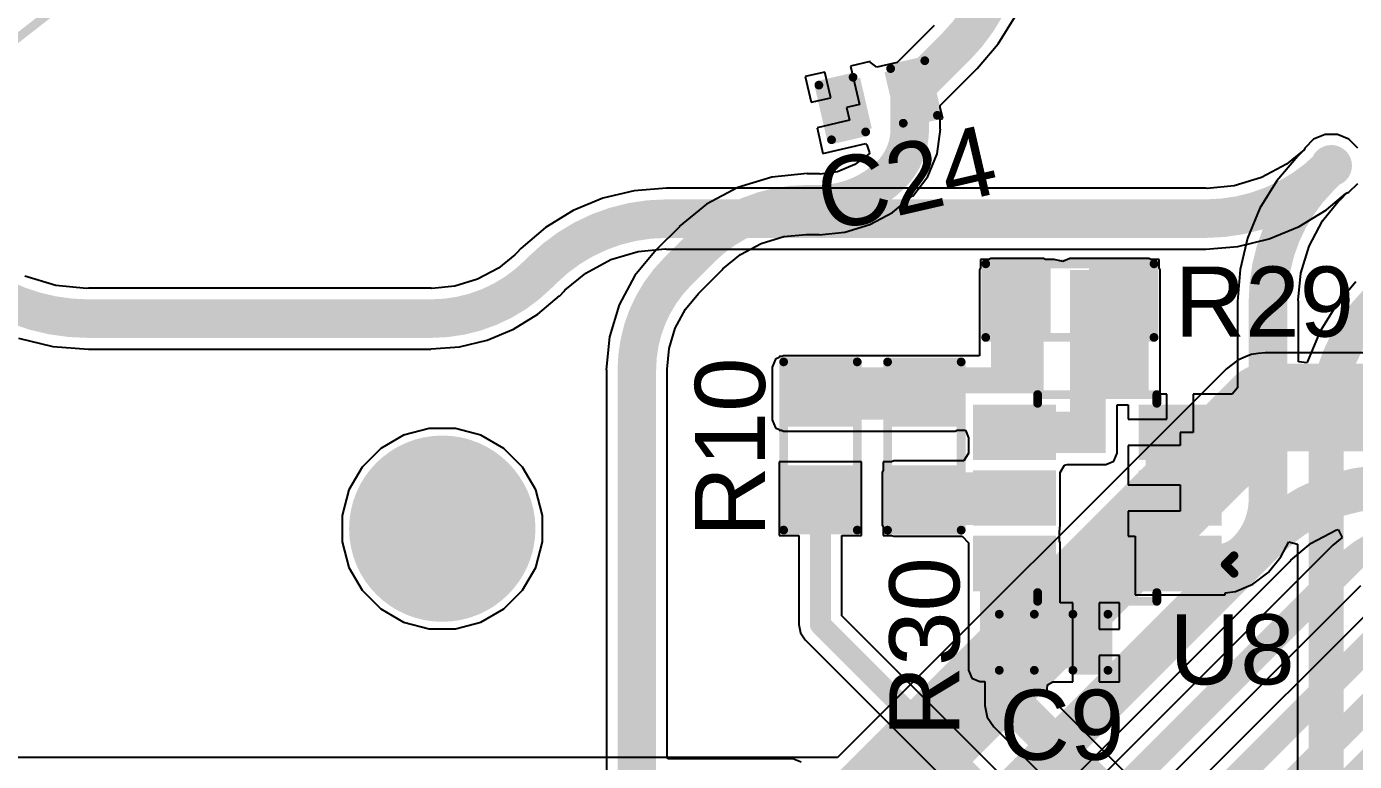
# Model space of a CAD drawing. Header units: millimetres. Extents: x -0.21 to 2.41, y -2.08 to 4.57.
# Drawn here: x 0.393 to 1.151, y -0.267 to 0.152 of the extents above; entities that cross this region are included whole.
import ezdxf

# ---------------------------------------------------------------- set-up
doc = ezdxf.new("R2010")
doc.units = ezdxf.units.MM
doc.header["$MEASUREMENT"] = 0
for name, color, linetype in [('BottomLayer', 5, 'Continuous'), ('BottomSolder', 6, 'Continuous'), ('MultiLayer', 9, 'Continuous'), ('PadHoleLayer', 156, 'Continuous'), ('TopLayer', 1, 'Continuous'), ('TopOverlay', 2, 'Continuous'), ('TopPaste', 8, 'Continuous'), ('TopSolder', 216, 'Continuous'), ('ViaHoleLayer', 16, 'Continuous')]:
    doc.layers.add(name, color=color, linetype=linetype)
doc.styles.add('Arial', font='', dxfattribs={"height": 0.2})
doc.styles.get('Arial').set_extended_font_data('Arial')

# ---------------------------------------------------------------- blocks, each defined once
blk = doc.blocks.new('R___0603_13')
at = {"layer": 'TopLayer'}
for points in [[(-0.015, 0.0175), (-0.015, -0.0175), (-0.045, -0.0175), (-0.045, 0.0175)], [(0.045, 0.0175), (0.045, -0.0175), (0.015, -0.0175), (0.015, 0.0175)]]:
    blk.add_hatch(color=1, dxfattribs=at).paths.add_polyline_path(points)
at = {"layer": 'TopPaste'}
for points in [[(-0.015, 0.0175), (-0.015, -0.0175), (-0.045, -0.0175), (-0.045, 0.0175)], [(0.045, 0.0175), (0.045, -0.0175), (0.015, -0.0175), (0.015, 0.0175)]]:
    blk.add_hatch(color=8, dxfattribs=at).paths.add_polyline_path(points)
at = {"layer": 'TopSolder'}
for points in [[(-0.011, 0.0215), (-0.011, -0.0215), (-0.049, -0.0215), (-0.049, 0.0215)], [(0.049, 0.0215), (0.049, -0.0215), (0.011, -0.0215), (0.011, 0.0215)]]:
    blk.add_hatch(color=216, dxfattribs=at).paths.add_polyline_path(points)
at = {"layer": 'TopOverlay', "const_width": 0.005}
for points in [[(-0.048, 0.021), (-0.048, -0.021)], [(-0.048, 0.021), (0.048, 0.021)], [(0.048, 0.021), (0.048, -0.021)], [(-0.048, -0.021), (0.048, -0.021)]]:
    blk.add_lwpolyline(points, dxfattribs=at)
at = {"layer": 'TopOverlay', "const_width": 0.0025}
for points in [[(-0.04925, 0.021, 1), (-0.04675, 0.021, 1)], [(-0.04925, 0.021, 1), (-0.04675, 0.021, 1)], [(0.04675, 0.021, 1), (0.04925, 0.021, 1)], [(0.04675, 0.021, 1), (0.04925, 0.021, 1)], [(-0.04925, -0.021, 1), (-0.04675, -0.021, 1)], [(-0.04925, -0.021, 1), (-0.04675, -0.021, 1)], [(0.04675, -0.021, 1), (0.04925, -0.021, 1)], [(0.04675, -0.021, 1), (0.04925, -0.021, 1)]]:
    blk.add_lwpolyline(points, format="xyb", close=True, dxfattribs=at)
blk = doc.blocks.new('R___0603_14')
at = {"layer": 'TopLayer'}
for points in [[(-0.015, 0.0175), (-0.015, -0.0175), (-0.045, -0.0175), (-0.045, 0.0175)], [(0.045, 0.0175), (0.045, -0.0175), (0.015, -0.0175), (0.015, 0.0175)]]:
    blk.add_hatch(color=1, dxfattribs=at).paths.add_polyline_path(points)
at = {"layer": 'TopPaste'}
for points in [[(-0.015, 0.0175), (-0.015, -0.0175), (-0.045, -0.0175), (-0.045, 0.0175)], [(0.045, 0.0175), (0.045, -0.0175), (0.015, -0.0175), (0.015, 0.0175)]]:
    blk.add_hatch(color=8, dxfattribs=at).paths.add_polyline_path(points)
at = {"layer": 'TopSolder'}
for points in [[(-0.011, 0.0215), (-0.011, -0.0215), (-0.049, -0.0215), (-0.049, 0.0215)], [(0.049, 0.0215), (0.049, -0.0215), (0.011, -0.0215), (0.011, 0.0215)]]:
    blk.add_hatch(color=216, dxfattribs=at).paths.add_polyline_path(points)
at = {"layer": 'TopOverlay', "const_width": 0.005}
for points in [[(0.048, 0.021), (-0.048, 0.021)], [(-0.048, 0.021), (-0.048, -0.021)], [(0.048, 0.021), (0.048, -0.021)], [(0.048, -0.021), (-0.048, -0.021)]]:
    blk.add_lwpolyline(points, dxfattribs=at)
at = {"layer": 'TopOverlay', "const_width": 0.0025}
for points in [[(-0.04925, 0.021, 1), (-0.04675, 0.021, 1)], [(-0.04925, 0.021, 1), (-0.04675, 0.021, 1)], [(0.04675, 0.021, 1), (0.04925, 0.021, 1)], [(0.04675, 0.021, 1), (0.04925, 0.021, 1)], [(-0.04925, -0.021, 1), (-0.04675, -0.021, 1)], [(-0.04925, -0.021, 1), (-0.04675, -0.021, 1)], [(0.04675, -0.021, 1), (0.04925, -0.021, 1)], [(0.04675, -0.021, 1), (0.04925, -0.021, 1)]]:
    blk.add_lwpolyline(points, format="xyb", close=True, dxfattribs=at)
blk = doc.blocks.new('TS_1087E_B3D2_20')
at = {"layer": 'BottomLayer'}
h = blk.add_hatch(color=5, dxfattribs=at)
edge = h.paths.add_edge_path()
edge.add_arc((-0.04134, 0.12598), 0.03543, 0, 360)
h = blk.add_hatch(color=5, dxfattribs=at)
edge = h.paths.add_edge_path()
edge.add_arc((0.04134, 0.08465), 0.0315, 0, 360)
h = blk.add_hatch(color=5, dxfattribs=at)
edge = h.paths.add_edge_path()
edge.add_arc((0.04134, -0.08465), 0.0315, 0, 360)
h = blk.add_hatch(color=5, dxfattribs=at)
edge = h.paths.add_edge_path()
edge.add_arc((-0.04134, -0.12598), 0.03543, 0, 360)
at = {"layer": 'BottomSolder'}
h = blk.add_hatch(color=6, dxfattribs=at)
edge = h.paths.add_edge_path()
edge.add_arc((-0.04134, 0.12598), 0.03943, 0, 360)
h = blk.add_hatch(color=6, dxfattribs=at)
edge = h.paths.add_edge_path()
edge.add_arc((0.04134, 0.08465), 0.0355, 0, 360)
h = blk.add_hatch(color=6, dxfattribs=at)
edge = h.paths.add_edge_path()
edge.add_arc((0.04134, -0.08465), 0.0355, 0, 360)
h = blk.add_hatch(color=6, dxfattribs=at)
edge = h.paths.add_edge_path()
edge.add_arc((-0.04134, -0.12598), 0.03943, 0, 360)
at = {"layer": 'MultiLayer'}
h = blk.add_hatch(color=9, dxfattribs=at)
edge = h.paths.add_edge_path()
edge.add_arc((-0.04134, 0.12598), 0.03543, 0, 360)
h = blk.add_hatch(color=9, dxfattribs=at)
edge = h.paths.add_edge_path()
edge.add_arc((0.04134, 0.08465), 0.0315, 0, 360)
h = blk.add_hatch(color=9, dxfattribs=at)
edge = h.paths.add_edge_path()
edge.add_arc((0.04134, -0.08465), 0.0315, 0, 360)
h = blk.add_hatch(color=9, dxfattribs=at)
edge = h.paths.add_edge_path()
edge.add_arc((-0.04134, -0.12598), 0.03543, 0, 360)
at = {"layer": 'PadHoleLayer'}
h = blk.add_hatch(color=156, dxfattribs=at)
edge = h.paths.add_edge_path()
edge.add_arc((-0.04134, 0.12598), 0.01969, 0, 360)
h = blk.add_hatch(color=156, dxfattribs=at)
edge = h.paths.add_edge_path()
edge.add_arc((0.04134, 0.08465), 0.01772, 0, 360)
h = blk.add_hatch(color=156, dxfattribs=at)
edge = h.paths.add_edge_path()
edge.add_arc((0.04134, -0.08465), 0.01772, 0, 360)
h = blk.add_hatch(color=156, dxfattribs=at)
edge = h.paths.add_edge_path()
edge.add_arc((-0.04134, -0.12598), 0.01969, 0, 360)
at = {"layer": 'TopLayer'}
h = blk.add_hatch(color=1, dxfattribs=at)
edge = h.paths.add_edge_path()
edge.add_arc((-0.04134, 0.12598), 0.03543, 0, 360)
h = blk.add_hatch(color=1, dxfattribs=at)
edge = h.paths.add_edge_path()
edge.add_arc((0.04134, 0.08465), 0.0315, 0, 360)
h = blk.add_hatch(color=1, dxfattribs=at)
edge = h.paths.add_edge_path()
edge.add_arc((0.04134, -0.08465), 0.0315, 0, 360)
h = blk.add_hatch(color=1, dxfattribs=at)
edge = h.paths.add_edge_path()
edge.add_arc((-0.04134, -0.12598), 0.03543, 0, 360)
at = {"layer": 'TopSolder'}
h = blk.add_hatch(color=216, dxfattribs=at)
edge = h.paths.add_edge_path()
edge.add_arc((-0.04134, 0.12598), 0.03943, 0, 360)
h = blk.add_hatch(color=216, dxfattribs=at)
edge = h.paths.add_edge_path()
edge.add_arc((0.04134, 0.08465), 0.0355, 0, 360)
h = blk.add_hatch(color=216, dxfattribs=at)
edge = h.paths.add_edge_path()
edge.add_arc((0.04134, -0.08465), 0.0355, 0, 360)
h = blk.add_hatch(color=216, dxfattribs=at)
edge = h.paths.add_edge_path()
edge.add_arc((-0.04134, -0.12598), 0.03943, 0, 360)
at = {"layer": 'TopOverlay', "const_width": 0.005}
for points in [[(0.008, 0.155), (0.047, 0.155)], [(0.047, 0.125), (0.047, 0.155)], [(-0.062, -0.073), (-0.062, 0.076)], [(-0.079, 0.046), (-0.06218, 0.046)], [(-0.079, -0.043), (-0.079, 0.046)], [(-0.062, 0.04582), (-0.06218, 0.046)], [(0.047, -0.039), (0.047, 0.043)], [(-0.079, -0.043), (-0.06218, -0.043)], [(0.047, -0.155), (0.047, -0.125)], [(0.008, -0.155), (0.047, -0.155)]]:
    blk.add_lwpolyline(points, dxfattribs=at)
at = {"layer": 'TopOverlay', "const_width": 0.0025}
for points in [[(0.00675, 0.155, 1), (0.00925, 0.155, 1)], [(0.04575, 0.155, 1), (0.04825, 0.155, 1)], [(0.04575, 0.155, 1), (0.04825, 0.155, 1)], [(0.04575, 0.125, 1), (0.04825, 0.125, 1)], [(-0.06325, 0.076, 1), (-0.06075, 0.076, 1)], [(-0.08025, 0.046, 1), (-0.07775, 0.046, 1)], [(-0.08025, 0.046, 1), (-0.07775, 0.046, 1)], [(-0.06343, 0.046, 1), (-0.06093, 0.046, 1)], [(-0.06343, 0.046, 1), (-0.06093, 0.046, 1)], [(-0.06325, 0.04582, 1), (-0.06075, 0.04582, 1)], [(0.04575, 0.043, 1), (0.04825, 0.043, 1)], [(0.04575, -0.039, 1), (0.04825, -0.039, 1)], [(-0.08025, -0.043, 1), (-0.07775, -0.043, 1)], [(-0.08025, -0.043, 1), (-0.07775, -0.043, 1)], [(-0.06343, -0.043, 1), (-0.06093, -0.043, 1)], [(-0.06325, -0.073, 1), (-0.06075, -0.073, 1)], [(0.04575, -0.125, 1), (0.04825, -0.125, 1)], [(0.00675, -0.155, 1), (0.00925, -0.155, 1)], [(0.04575, -0.155, 1), (0.04825, -0.155, 1)], [(0.04575, -0.155, 1), (0.04825, -0.155, 1)]]:
    blk.add_lwpolyline(points, format="xyb", close=True, dxfattribs=at)
blk = doc.blocks.new('C___0402_36')
at = {"layer": 'TopLayer'}
for points in [[(-0.0275, -0.0125), (-0.0275, 0.0125), (-0.0095, 0.0125), (-0.0095, -0.0125)], [(0.0095, -0.0125), (0.0095, 0.0125), (0.0275, 0.0125), (0.0275, -0.0125)]]:
    blk.add_hatch(color=1, dxfattribs=at).paths.add_polyline_path(points)
at = {"layer": 'TopPaste'}
for points in [[(-0.0275, -0.0125), (-0.0275, 0.0125), (-0.0095, 0.0125), (-0.0095, -0.0125)], [(0.0095, -0.0125), (0.0095, 0.0125), (0.0275, 0.0125), (0.0275, -0.0125)]]:
    blk.add_hatch(color=8, dxfattribs=at).paths.add_polyline_path(points)
at = {"layer": 'TopSolder'}
for points in [[(-0.02986, -0.01486), (-0.02986, 0.01486), (-0.00714, 0.01486), (-0.00714, -0.01486)], [(0.00714, -0.01486), (0.00714, 0.01486), (0.02986, 0.01486), (0.02986, -0.01486)]]:
    blk.add_hatch(color=216, dxfattribs=at).paths.add_polyline_path(points)
at = {"layer": 'TopOverlay', "const_width": 0.005}
for points in [[(-0.011, 0.016), (-0.031, 0.016)], [(-0.031, -0.016), (-0.031, 0.016)], [(0.031, 0.016), (0.011, 0.016)], [(0.031, -0.016), (0.031, 0.016)], [(-0.011, -0.016), (-0.031, -0.016)], [(0.031, -0.016), (0.011, -0.016)]]:
    blk.add_lwpolyline(points, dxfattribs=at)
at = {"layer": 'TopOverlay', "const_width": 0.0025}
for points in [[(-0.03225, 0.016, 1), (-0.02975, 0.016, 1)], [(-0.03225, 0.016, 1), (-0.02975, 0.016, 1)], [(-0.01225, 0.016, 1), (-0.00975, 0.016, 1)], [(0.00975, 0.016, 1), (0.01225, 0.016, 1)], [(0.02975, 0.016, 1), (0.03225, 0.016, 1)], [(0.02975, 0.016, 1), (0.03225, 0.016, 1)], [(-0.03225, -0.016, 1), (-0.02975, -0.016, 1)], [(-0.03225, -0.016, 1), (-0.02975, -0.016, 1)], [(-0.01225, -0.016, 1), (-0.00975, -0.016, 1)], [(0.00975, -0.016, 1), (0.01225, -0.016, 1)], [(0.02975, -0.016, 1), (0.03225, -0.016, 1)], [(0.02975, -0.016, 1), (0.03225, -0.016, 1)]]:
    blk.add_lwpolyline(points, format="xyb", close=True, dxfattribs=at)
blk = doc.blocks.new('R___0603_42')
at = {"layer": 'TopLayer'}
for points in [[(-0.015, 0.0175), (-0.015, -0.0175), (-0.045, -0.0175), (-0.045, 0.0175)], [(0.045, 0.0175), (0.045, -0.0175), (0.015, -0.0175), (0.015, 0.0175)]]:
    blk.add_hatch(color=1, dxfattribs=at).paths.add_polyline_path(points)
at = {"layer": 'TopPaste'}
for points in [[(-0.015, 0.0175), (-0.015, -0.0175), (-0.045, -0.0175), (-0.045, 0.0175)], [(0.045, 0.0175), (0.045, -0.0175), (0.015, -0.0175), (0.015, 0.0175)]]:
    blk.add_hatch(color=8, dxfattribs=at).paths.add_polyline_path(points)
at = {"layer": 'TopSolder'}
for points in [[(-0.011, 0.0215), (-0.011, -0.0215), (-0.049, -0.0215), (-0.049, 0.0215)], [(0.049, 0.0215), (0.049, -0.0215), (0.011, -0.0215), (0.011, 0.0215)]]:
    blk.add_hatch(color=216, dxfattribs=at).paths.add_polyline_path(points)
at = {"layer": 'TopOverlay', "const_width": 0.005}
for points in [[(0.048, 0.021), (-0.048, 0.021)], [(-0.048, -0.021), (-0.048, 0.021)], [(0.048, -0.021), (0.048, 0.021)], [(0.048, -0.021), (-0.048, -0.021)]]:
    blk.add_lwpolyline(points, dxfattribs=at)
at = {"layer": 'TopOverlay', "const_width": 0.0025}
for points in [[(-0.04925, 0.021, 1), (-0.04675, 0.021, 1)], [(-0.04925, 0.021, 1), (-0.04675, 0.021, 1)], [(0.04675, 0.021, 1), (0.04925, 0.021, 1)], [(0.04675, 0.021, 1), (0.04925, 0.021, 1)], [(-0.04925, -0.021, 1), (-0.04675, -0.021, 1)], [(-0.04925, -0.021, 1), (-0.04675, -0.021, 1)], [(0.04675, -0.021, 1), (0.04925, -0.021, 1)], [(0.04675, -0.021, 1), (0.04925, -0.021, 1)]]:
    blk.add_lwpolyline(points, format="xyb", close=True, dxfattribs=at)
blk = doc.blocks.new('C___0402_70')
at = {"layer": 'TopLayer'}
for points in [[(-0.0275, -0.0125), (-0.0275, 0.0125), (-0.0095, 0.0125), (-0.0095, -0.0125)], [(0.0095, -0.0125), (0.0095, 0.0125), (0.0275, 0.0125), (0.0275, -0.0125)]]:
    blk.add_hatch(color=1, dxfattribs=at).paths.add_polyline_path(points)
at = {"layer": 'TopPaste'}
for points in [[(-0.0275, -0.0125), (-0.0275, 0.0125), (-0.0095, 0.0125), (-0.0095, -0.0125)], [(0.0095, -0.0125), (0.0095, 0.0125), (0.0275, 0.0125), (0.0275, -0.0125)]]:
    blk.add_hatch(color=8, dxfattribs=at).paths.add_polyline_path(points)
at = {"layer": 'TopSolder'}
for points in [[(-0.02986, -0.01486), (-0.02986, 0.01486), (-0.00714, 0.01486), (-0.00714, -0.01486)], [(0.00714, -0.01486), (0.00714, 0.01486), (0.02986, 0.01486), (0.02986, -0.01486)]]:
    blk.add_hatch(color=216, dxfattribs=at).paths.add_polyline_path(points)
at = {"layer": 'TopOverlay', "const_width": 0.005}
for points in [[(-0.011, 0.016), (-0.031, 0.016)], [(-0.031, 0.016), (-0.031, -0.016)], [(0.031, 0.016), (0.011, 0.016)], [(0.031, 0.016), (0.031, -0.016)], [(-0.011, -0.016), (-0.031, -0.016)], [(0.031, -0.016), (0.011, -0.016)]]:
    blk.add_lwpolyline(points, dxfattribs=at)
at = {"layer": 'TopOverlay', "const_width": 0.0025}
for points in [[(-0.03225, 0.016, 1), (-0.02975, 0.016, 1)], [(-0.03225, 0.016, 1), (-0.02975, 0.016, 1)], [(-0.01225, 0.016, 1), (-0.00975, 0.016, 1)], [(0.00975, 0.016, 1), (0.01225, 0.016, 1)], [(0.02975, 0.016, 1), (0.03225, 0.016, 1)], [(0.02975, 0.016, 1), (0.03225, 0.016, 1)], [(-0.03225, -0.016, 1), (-0.02975, -0.016, 1)], [(-0.03225, -0.016, 1), (-0.02975, -0.016, 1)], [(-0.01225, -0.016, 1), (-0.00975, -0.016, 1)], [(0.00975, -0.016, 1), (0.01225, -0.016, 1)], [(0.02975, -0.016, 1), (0.03225, -0.016, 1)], [(0.02975, -0.016, 1), (0.03225, -0.016, 1)]]:
    blk.add_lwpolyline(points, format="xyb", close=True, dxfattribs=at)
blk = doc.blocks.new('TSOT_23_6_75')
at = {"layer": 'TopLayer'}
for points in [[(-0.06693, 0.04921), (-0.02756, 0.04921), (-0.02756, 0.02559), (-0.06693, 0.02559)], [(0.02756, 0.04921), (0.06693, 0.04921), (0.06693, 0.02559), (0.02756, 0.02559)], [(-0.06693, 0.01181), (-0.02756, 0.01181), (-0.02756, -0.01181), (-0.06693, -0.01181)], [(0.02756, 0.01181), (0.06693, 0.01181), (0.06693, -0.01181), (0.02756, -0.01181)], [(-0.06693, -0.02559), (-0.02756, -0.02559), (-0.02756, -0.04921), (-0.06693, -0.04921)], [(0.02756, -0.02559), (0.06693, -0.02559), (0.06693, -0.04921), (0.02756, -0.04921)]]:
    blk.add_hatch(color=1, dxfattribs=at).paths.add_polyline_path(points)
at = {"layer": 'TopPaste'}
for points in [[(-0.06693, 0.04921), (-0.02756, 0.04921), (-0.02756, 0.02559), (-0.06693, 0.02559)], [(0.02756, 0.04921), (0.06693, 0.04921), (0.06693, 0.02559), (0.02756, 0.02559)], [(-0.06693, 0.01181), (-0.02756, 0.01181), (-0.02756, -0.01181), (-0.06693, -0.01181)], [(0.02756, 0.01181), (0.06693, 0.01181), (0.06693, -0.01181), (0.02756, -0.01181)], [(-0.06693, -0.02559), (-0.02756, -0.02559), (-0.02756, -0.04921), (-0.06693, -0.04921)], [(0.02756, -0.02559), (0.06693, -0.02559), (0.06693, -0.04921), (0.02756, -0.04921)]]:
    blk.add_hatch(color=8, dxfattribs=at).paths.add_polyline_path(points)
at = {"layer": 'TopSolder'}
for points in [[(-0.07093, 0.05321), (-0.02356, 0.05321), (-0.02356, 0.02159), (-0.07093, 0.02159)], [(0.02356, 0.05321), (0.07093, 0.05321), (0.07093, 0.02159), (0.02356, 0.02159)], [(-0.07093, 0.01581), (-0.02356, 0.01581), (-0.02356, -0.01581), (-0.07093, -0.01581)], [(0.02356, 0.01581), (0.07093, 0.01581), (0.07093, -0.01581), (0.02356, -0.01581)], [(-0.07093, -0.02159), (-0.02356, -0.02159), (-0.02356, -0.05321), (-0.07093, -0.05321)], [(0.02356, -0.02159), (0.07093, -0.02159), (0.07093, -0.05321), (0.02356, -0.05321)]]:
    blk.add_hatch(color=216, dxfattribs=at).paths.add_polyline_path(points)
at = {"layer": 'TopOverlay', "const_width": 0.005}
for points in [[(-0.034, 0.059), (-0.034, 0.054)], [(0.034, 0.059), (-0.034, 0.059)], [(0.034, 0.059), (0.034, 0.054)], [(-0.073, 0.038), (-0.078, 0.043)], [(-0.078, 0.043), (-0.078, 0.033)], [(-0.073, 0.038), (-0.078, 0.033)], [(-0.034, -0.054), (-0.034, -0.059)], [(0.034, -0.054), (0.034, -0.059)], [(0.034, -0.059), (-0.034, -0.059)]]:
    blk.add_lwpolyline(points, dxfattribs=at)
at = {"layer": 'TopOverlay', "const_width": 0.0025}
for points in [[(-0.03525, 0.059, 1), (-0.03275, 0.059, 1)], [(-0.03525, 0.059, 1), (-0.03275, 0.059, 1)], [(0.03275, 0.059, 1), (0.03525, 0.059, 1)], [(0.03275, 0.059, 1), (0.03525, 0.059, 1)], [(-0.03525, 0.054, 1), (-0.03275, 0.054, 1)], [(0.03275, 0.054, 1), (0.03525, 0.054, 1)], [(-0.07925, 0.043, 1), (-0.07675, 0.043, 1)], [(-0.07925, 0.043, 1), (-0.07675, 0.043, 1)], [(-0.07425, 0.038, 1), (-0.07175, 0.038, 1)], [(-0.07425, 0.038, 1), (-0.07175, 0.038, 1)], [(-0.07925, 0.033, 1), (-0.07675, 0.033, 1)], [(-0.07925, 0.033, 1), (-0.07675, 0.033, 1)], [(-0.03525, -0.054, 1), (-0.03275, -0.054, 1)], [(0.03275, -0.054, 1), (0.03525, -0.054, 1)], [(-0.03525, -0.059, 1), (-0.03275, -0.059, 1)], [(-0.03525, -0.059, 1), (-0.03275, -0.059, 1)], [(0.03275, -0.059, 1), (0.03525, -0.059, 1)], [(0.03275, -0.059, 1), (0.03525, -0.059, 1)]]:
    blk.add_lwpolyline(points, format="xyb", close=True, dxfattribs=at)

msp = doc.modelspace()

# ---------------------------------------------------------------- hatches: boundary and pattern name
at = {"layer": 'BottomLayer'}
h = msp.add_hatch(color=5, dxfattribs=at)
edge = h.paths.add_edge_path()
edge.add_arc((1.1374, 0.07295), 0.01181, 0, 360)
h = msp.add_hatch(color=5, dxfattribs=at)
edge = h.paths.add_edge_path()
edge.add_arc((0.63028, -0.13419), 0.05118, 0, 360)
at = {"layer": 'BottomSolder'}
h = msp.add_hatch(color=6, dxfattribs=at)
edge = h.paths.add_edge_path()
edge.add_arc((0.63028, -0.13419), 0.05315, 0, 360)
at = {"layer": 'MultiLayer'}
h = msp.add_hatch(color=9, dxfattribs=at)
edge = h.paths.add_edge_path()
edge.add_arc((0.63028, -0.13419), 0.05118, 0, 360)
at = {"layer": 'PadHoleLayer'}
h = msp.add_hatch(color=156, dxfattribs=at)
edge = h.paths.add_edge_path()
edge.add_arc((0.63028, -0.13419), 0.04134, 0, 360)
at = {"layer": 'TopLayer'}
h = msp.add_hatch(color=1, dxfattribs=at)
edge = h.paths.add_edge_path()
edge.add_arc((1.1374, 0.07295), 0.01181, 0, 360)
for points in [[(0.94328, -0.05705), (0.97328, -0.05705), (0.97328, 0.01345), (0.94328, 0.01345)], [(0.98828, -0.09105), (1.00878, -0.09105), (1.00878, 0.01345), (0.98828, 0.01345)], [(0.98828, -0.05705), (1.03328, -0.05705), (1.03328, 0.01345), (0.98828, 0.01345)], [(0.825, -0.07205), (0.92278, -0.07205), (0.92278, -0.04205), (0.825, -0.04205)], [(0.828, -0.05705), (0.97328, -0.05705), (0.97328, -0.04205), (0.828, -0.04205)], [(0.93695, -0.09105), (1.00878, -0.09105), (1.00878, -0.06743), (0.93695, -0.06743)], [(1.03144, -0.12846), (1.07081, -0.12846), (1.07081, -0.06743), (1.03144, -0.06743)], [(0.88778, -0.13205), (0.97632, -0.13205), (0.97632, -0.10205), (0.88778, -0.10205)], [(0.93695, -0.21495), (0.97632, -0.21495), (0.97632, -0.14224), (0.93695, -0.14224)]]:
    msp.add_hatch(color=1, dxfattribs=at).paths.add_polyline_path(points)
h = msp.add_hatch(color=1, dxfattribs=at)
edge = h.paths.add_edge_path()
edge.add_arc((0.63028, -0.13419), 0.05118, 0, 360)
at = {"layer": 'TopSolder'}
h = msp.add_hatch(color=216, dxfattribs=at)
edge = h.paths.add_edge_path()
edge.add_arc((0.63028, -0.13419), 0.05315, 0, 360)
at = {"layer": 'ViaHoleLayer'}
h = msp.add_hatch(color=16, dxfattribs=at)
edge = h.paths.add_edge_path()
edge.add_arc((1.1374, 0.07295), 0.00591, 0, 360)

# ---------------------------------------------------------------- linework, layer by layer
at = {"layer": 'BottomLayer'}
for p, q in [((1.12732, 0.08805), (1.12231, 0.08304)), ((1.13386, 0.09076), (1.12732, 0.08805)), ((1.14095, 0.09076), (1.13386, 0.09076)), ((1.14749, 0.08805), (1.14095, 0.09076)), ((1.1525, 0.08304), (1.14749, 0.08805)), ((1.12191, 0.08208), (1.11183, 0.07381)), ((1.12231, 0.08304), (1.12191, 0.08208)), ((1.11183, 0.07381), (1.0975, 0.06615)), ((1.08195, 0.06144), (1.06656, 0.05992)), ((1.0975, 0.06615), (1.08195, 0.06144)), ((1.14749, 0.05785), (1.1525, 0.06286)), ((0.7219, 0.05436), (0.70488, 0.04731)), ((0.7398, 0.05866), (0.7219, 0.05436)), ((0.75816, 0.0601), (0.7398, 0.05866)), ((0.75816, 0.06008), (0.75816, 0.0601)), ((1.06578, 0.06008), (0.75816, 0.06008)), ((1.06656, 0.05992), (1.06578, 0.06008)), ((1.13476, 0.04779), (1.14563, 0.05708)), ((1.14563, 0.05708), (1.14749, 0.05785)), ((0.70488, 0.04731), (0.68918, 0.03769)), ((1.11906, 0.03817), (1.13476, 0.04779)), ((1.10204, 0.03112), (1.11906, 0.03817)), ((0.68918, 0.03769), (0.67518, 0.02573)), ((1.08414, 0.02683), (1.10204, 0.03112)), ((0.67274, 0.02324), (0.67168, 0.02217)), ((0.67518, 0.02573), (0.67274, 0.02326)), ((0.67274, 0.02326), (0.67274, 0.02324)), ((0.67518, 0.02573), (0.67518, 0.02573)), ((0.72644, 0.01933), (0.74199, 0.02405)), ((0.74199, 0.02405), (0.75738, 0.02556)), ((0.75738, 0.02556), (0.75816, 0.02541)), ((0.75816, 0.02541), (1.06578, 0.02541)), ((1.06578, 0.02538), (1.08414, 0.02683)), ((1.06578, 0.02541), (1.06578, 0.02538)), ((0.67168, 0.02217), (0.66236, 0.01452)), ((0.71211, 0.01167), (0.72644, 0.01933)), ((0.40994, 0.00453), (0.39219, 0.00992)), ((0.65037, 0.00811), (0.63737, 0.00417)), ((0.66236, 0.01452), (0.65037, 0.00811)), ((0.70015, 0.00186), (0.71211, 0.01167)), ((0.42742, 0.00281), (0.40994, 0.00453)), ((0.42839, 0.003), (0.42742, 0.00281)), ((0.62385, 0.003), (0.42839, 0.003)), ((0.62441, 0.00289), (0.62385, 0.003)), ((0.63737, 0.00417), (0.62441, 0.00289)), ((0.69726, -0.00126), (0.69971, 0.0012)), ((0.69971, 0.0012), (0.70015, 0.00186)), ((0.68486, -0.01183), (0.69716, -0.00132)), ((0.69716, -0.00132), (0.69726, -0.00126)), ((0.67097, -0.02034), (0.68486, -0.01183)), ((0.65592, -0.02657), (0.67097, -0.02034)), ((0.38852, -0.02541), (0.4082, -0.03014)), ((0.4082, -0.03014), (0.42839, -0.03173)), ((0.64009, -0.03037), (0.65592, -0.02657)), ((0.42839, -0.03173), (0.42839, -0.03166)), ((0.42839, -0.03166), (0.62385, -0.03166)), ((0.62385, -0.03166), (0.62396, -0.03164)), ((0.62396, -0.03164), (0.64009, -0.03037)), ((1.08849, -0.03614), (1.08407, -0.03797)), ((1.09161, -0.03484), (1.08849, -0.03614)), ((1.09566, -0.03431), (1.09161, -0.03484)), ((1.0997, -0.03378), (1.09566, -0.03431)), ((1.09971, -0.03378), (1.0997, -0.03378)), ((1.61618, -0.03378), (1.09971, -0.03378)), ((1.07759, -0.04294), (0.85575, -0.26478)), ((1.0776, -0.04294), (1.07759, -0.04294)), ((1.08407, -0.03797), (1.0776, -0.04294)), ((0.60821, -0.0809), (0.59517, -0.08843)), ((0.62275, -0.07701), (0.60821, -0.0809)), ((0.63781, -0.07701), (0.62275, -0.07701)), ((0.65235, -0.0809), (0.63781, -0.07701)), ((0.66539, -0.08843), (0.65235, -0.0809)), ((0.59517, -0.08843), (0.58452, -0.09908)), ((0.67603, -0.09908), (0.66539, -0.08843)), ((0.58452, -0.09908), (0.57699, -0.11212)), ((0.68356, -0.11212), (0.67603, -0.09908)), ((0.57699, -0.11212), (0.5731, -0.12666)), ((0.68746, -0.12666), (0.68356, -0.11212)), ((0.5731, -0.12666), (0.5731, -0.14172)), ((0.68746, -0.14172), (0.68746, -0.12666)), ((1.12599, -0.14254), (1.14006, -0.13501)), ((1.14006, -0.13501), (1.14125, -0.13465)), ((1.14125, -0.13465), (1.14365, -0.13915)), ((0.5731, -0.14172), (0.57699, -0.15626)), ((0.68356, -0.15626), (0.68746, -0.14172)), ((1.11432, -0.15211), (1.12599, -0.14254)), ((1.13824, -0.14359), (1.13472, -0.14714)), ((1.14365, -0.13915), (1.13824, -0.14359)), ((1.13824, -0.14359), (1.13824, -0.14359)), ((1.13472, -0.14714), (0.81383, -0.46802)), ((0.57699, -0.15626), (0.58452, -0.1693)), ((0.67603, -0.1693), (0.68356, -0.15626)), ((0.81258, -0.4541), (1.11384, -0.15284)), ((1.11384, -0.15284), (1.11432, -0.15211)), ((1.17646, -0.16384), (0.82596, -0.51434)), ((0.8333, -0.48749), (1.15422, -0.16657)), ((0.58452, -0.1693), (0.59517, -0.17994)), ((0.66539, -0.17994), (0.67603, -0.1693)), ((0.59517, -0.17994), (0.60821, -0.18747)), ((0.65235, -0.18747), (0.66539, -0.17994)), ((0.60821, -0.18747), (0.62275, -0.19137)), ((0.63781, -0.19137), (0.65235, -0.18747)), ((0.62275, -0.19137), (0.63781, -0.19137)), ((0.85575, -0.26478), (0.36634, -0.26478))]:
    msp.add_line(p, q, dxfattribs=at)
for points, const_width in [([(0.42839, -0.01433, -0.414214), (0.31675, 0.09731)], 0.022), ([(1.13649, 0.07203, -0.198912), (1.06578, 0.04274)], 0.022), ([(0.68745, 0.01345, -0.198912), (0.75816, 0.04274)], 0.022), ([(0.685, 0.011, -0.198912), (0.62385, -0.01433)], 0.022), ([(1.1005, -0.1395, -0.198912), (1.17121, -0.11021)], 0.025), ([(1.14799, -0.15334, -0.198912), (1.17991, -0.14012)], 0.015)]:
    msp.add_lwpolyline(points, format="xyb", dxfattribs=dict(at, const_width=const_width))
for points, const_width in [([(1.13649, 0.07203), (1.1374, 0.07295)], 0.022), ([(0.75816, 0.04274), (1.06578, 0.04274)], 0.022), ([(0.685, 0.011), (0.68745, 0.01345)], 0.022), ([(0.42839, -0.01433), (0.62385, -0.01433)], 0.022), ([(0.8687, -0.29605), (1.0997, -0.06505)], 0.05), ([(1.0997, -0.06505), (1.52828, -0.06505)], 0.05), ([(0.79924, -0.44076), (1.1005, -0.1395)], 0.025), ([(0.82357, -0.47776), (1.14799, -0.15334)], 0.015), ([(0.83569, -0.52407), (1.19427, -0.16549)], 0.015), ([(0.79101, -0.60331), (1.20009, -0.19424)], 0.015), ([(0.78299, -0.64308), (1.19605, -0.23002)], 0.015)]:
    msp.add_lwpolyline(points, dxfattribs=dict(at, const_width=const_width))
for points, const_width in [([(1.1319, 0.07295, 1), (1.1429, 0.07295, 1)], 0.011), ([(1.13099, 0.07203, 1), (1.14199, 0.07203, 1)], 0.011), ([(1.13099, 0.07203, 1), (1.14199, 0.07203, 1)], 0.011), ([(0.75266, 0.04274, 1), (0.76366, 0.04274, 1)], 0.011), ([(0.75266, 0.04274, 1), (0.76366, 0.04274, 1)], 0.011), ([(1.06028, 0.04274, 1), (1.07128, 0.04274, 1)], 0.011), ([(1.06028, 0.04274, 1), (1.07128, 0.04274, 1)], 0.011), ([(0.68195, 0.01345, 1), (0.69295, 0.01345, 1)], 0.011), ([(0.68195, 0.01345, 1), (0.69295, 0.01345, 1)], 0.011), ([(0.6795, 0.011, 1), (0.6905, 0.011, 1)], 0.011), ([(0.6795, 0.011, 1), (0.6905, 0.011, 1)], 0.011), ([(0.42289, -0.01433, 1), (0.43389, -0.01433, 1)], 0.011), ([(0.42289, -0.01433, 1), (0.43389, -0.01433, 1)], 0.011), ([(0.61835, -0.01433, 1), (0.62935, -0.01433, 1)], 0.011), ([(0.61835, -0.01433, 1), (0.62935, -0.01433, 1)], 0.011), ([(1.0872, -0.06505, 1), (1.1122, -0.06505, 1)], 0.025), ([(1.0872, -0.06505, 1), (1.1122, -0.06505, 1)], 0.025), ([(1.09425, -0.1395, 1), (1.10675, -0.1395, 1)], 0.0125), ([(1.09425, -0.1395, 1), (1.10675, -0.1395, 1)], 0.0125), ([(1.14424, -0.15334, 1), (1.15174, -0.15334, 1)], 0.0075), ([(1.14424, -0.15334, 1), (1.15174, -0.15334, 1)], 0.0075)]:
    msp.add_lwpolyline(points, format="xyb", close=True, dxfattribs=dict(at, const_width=const_width))
at = {"layer": 'TopLayer'}
for p, q in [((0.91094, 0.15299), (0.90747, 0.14951)), ((0.94744, 0.14246), (0.95706, 0.15816)), ((0.90747, 0.14951), (0.88976, 0.1318)), ((0.93548, 0.12845), (0.94744, 0.14246)), ((0.87435, 0.13235), (0.86314, 0.12976)), ((0.86314, 0.12976), (0.8682, 0.10784)), ((0.8744, 0.13211), (0.87435, 0.13235)), ((0.87817, 0.12913), (0.8744, 0.13211)), ((0.88976, 0.1318), (0.87817, 0.12913)), ((0.84852, 0.12639), (0.83732, 0.1238)), ((0.83732, 0.1238), (0.84069, 0.10919)), ((0.8519, 0.11177), (0.84852, 0.12639)), ((0.91428, 0.1073), (0.93192, 0.12494)), ((0.93192, 0.12494), (0.93548, 0.12845)), ((0.93548, 0.12845), (0.93548, 0.12845)), ((0.84069, 0.10919), (0.8519, 0.11177)), ((0.8682, 0.10784), (0.86089, 0.10615)), ((0.86089, 0.10615), (0.86258, 0.09885)), ((0.91428, 0.10608), (0.91428, 0.1073)), ((0.91572, 0.09982), (0.91428, 0.10608)), ((0.86258, 0.09885), (0.84407, 0.09457)), ((0.91428, 0.09949), (0.91572, 0.09982)), ((0.91428, 0.09371), (0.91428, 0.09949)), ((0.84407, 0.09457), (0.84744, 0.07996)), ((0.91257, 0.07976), (0.91441, 0.09371)), ((0.91441, 0.09371), (0.91428, 0.09371)), ((0.84744, 0.07996), (0.87184, 0.08559)), ((0.87184, 0.08559), (0.87239, 0.0848)), ((0.87239, 0.0848), (0.87402, 0.08021)), ((1.12732, 0.08805), (1.12231, 0.08304)), ((1.13386, 0.09076), (1.12732, 0.08805)), ((1.14095, 0.09076), (1.13386, 0.09076)), ((1.14749, 0.08805), (1.14095, 0.09076)), ((1.1525, 0.08304), (1.14749, 0.08805)), ((0.87371, 0.07974), (0.86568, 0.07358)), ((0.87402, 0.08021), (0.87371, 0.07974)), ((0.90719, 0.06677), (0.91257, 0.07976)), ((1.11829, 0.07839), (1.10633, 0.06438)), ((1.11831, 0.07837), (1.11829, 0.07839)), ((1.12183, 0.08188), (1.11831, 0.07837)), ((1.12231, 0.08304), (1.12183, 0.08188)), ((0.83849, 0.06845), (0.81832, 0.06646)), ((0.83849, 0.06829), (0.83849, 0.06845)), ((0.84524, 0.06829), (0.83849, 0.06829)), ((0.84579, 0.06818), (0.84524, 0.06829)), ((0.85582, 0.0695), (0.84579, 0.06818)), ((0.86568, 0.07358), (0.85582, 0.0695)), ((0.81832, 0.06646), (0.79893, 0.06058)), ((0.89863, 0.05561), (0.90719, 0.06677)), ((1.10633, 0.06438), (1.09671, 0.04868)), ((1.14749, 0.05785), (1.1525, 0.06286)), ((0.79893, 0.06058), (0.78106, 0.05103)), ((0.88713, 0.0463), (0.89856, 0.05568)), ((0.89856, 0.05568), (0.89863, 0.05561)), ((1.13235, 0.04146), (1.14216, 0.05341)), ((1.14216, 0.05341), (1.14282, 0.05386)), ((1.14282, 0.05386), (1.14634, 0.05737)), ((1.14634, 0.05737), (1.14749, 0.05785)), ((0.78106, 0.05103), (0.76539, 0.03817)), ((0.87409, 0.03933), (0.88713, 0.0463)), ((1.09671, 0.04868), (1.08966, 0.03167)), ((0.76551, 0.03806), (0.75231, 0.02486)), ((0.76539, 0.03817), (0.76551, 0.03806)), ((0.85995, 0.03504), (0.87409, 0.03933)), ((1.12469, 0.02712), (1.13235, 0.04146)), ((0.8122, 0.02855), (0.82508, 0.03246)), ((0.82508, 0.03246), (0.83794, 0.03373)), ((0.83794, 0.03373), (0.83849, 0.03362)), ((0.83849, 0.03362), (0.84524, 0.03362)), ((0.84524, 0.03359), (0.85995, 0.03504)), ((0.84524, 0.03362), (0.84524, 0.03359)), ((1.08966, 0.03167), (1.08536, 0.01376)), ((0.75222, 0.02495), (0.74016, 0.01026)), ((0.75231, 0.02486), (0.75222, 0.02495)), ((0.80032, 0.02221), (0.8122, 0.02855)), ((1.11997, 0.01157), (1.12469, 0.02712)), ((0.79033, 0.01401), (0.80032, 0.02221)), ((0.94208, 0.01945), (0.93728, 0.01945)), ((0.93728, 0.01945), (0.93728, 0.01465)), ((0.94328, 0.01995), (0.94208, 0.01945)), ((0.97328, 0.01995), (0.94328, 0.01995)), ((0.97447, 0.01945), (0.97328, 0.01995)), ((0.97928, 0.01945), (0.97447, 0.01945)), ((0.98428, 0.01829), (0.97928, 0.01945)), ((0.97928, 0.01945), (0.97928, 0.01945)), ((0.98828, 0.01995), (0.98428, 0.01829)), ((1.03328, 0.01995), (0.98828, 0.01995)), ((1.03447, 0.01945), (1.03328, 0.01995)), ((1.03928, 0.01945), (1.03447, 0.01945)), ((1.03928, 0.01465), (1.03928, 0.01945)), ((0.74016, 0.01026), (0.73119, -0.00651)), ((0.77682, 0.00035), (0.79002, 0.01355)), ((0.79002, 0.01355), (0.79033, 0.01401)), ((0.93728, 0.01465), (0.93678, 0.01345)), ((0.93678, 0.01345), (0.93678, -0.03555)), ((1.03977, 0.01345), (1.03928, 0.01465)), ((1.03977, -0.05705), (1.03977, 0.01345)), ((1.08536, 0.01376), (1.08392, -0.0046)), ((1.11846, -0.00382), (1.11997, 0.01157)), ((0.76898, -0.009), (0.77644, 0.00009)), ((0.77644, 0.00009), (0.77682, 0.00035)), ((1.15144, 0.00665), (1.14032, -0.00636)), ((0.73119, -0.00651), (0.72567, -0.0247)), ((1.08392, -0.0046), (1.08395, -0.0046)), ((1.08395, -0.0046), (1.08395, -0.05373)), ((1.11861, -0.0046), (1.11846, -0.00382)), ((1.11861, -0.03897), (1.11861, -0.0046)), ((1.14032, -0.00636), (1.13078, -0.02193)), ((0.76322, -0.01977), (0.76898, -0.009)), ((0.75968, -0.03146), (0.76322, -0.01977)), ((1.13078, -0.02193), (1.12379, -0.0388)), ((0.72567, -0.0247), (0.72381, -0.04362)), ((0.75852, -0.04317), (0.75968, -0.03146)), ((0.82041, -0.03745), (0.81851, -0.04205)), ((0.8225, -0.03659), (0.82041, -0.03745)), ((0.82392, -0.036), (0.8225, -0.036)), ((0.8225, -0.036), (0.8225, -0.03659)), ((0.825, -0.03555), (0.82392, -0.036)), ((0.93678, -0.03555), (0.825, -0.03555)), ((0.72381, -0.04362), (0.72395, -0.04362)), ((0.72395, -0.04362), (0.72395, -0.34081)), ((0.75861, -0.04362), (0.75852, -0.04317)), ((0.75861, -0.26506), (0.75861, -0.04362)), ((0.81851, -0.04205), (0.81851, -0.07205)), ((1.12361, -0.03956), (1.11861, -0.03897)), ((1.12379, -0.0388), (1.12361, -0.03956)), ((1.04003, -0.05743), (1.03977, -0.05705)), ((1.04362, -0.05743), (1.04003, -0.05743)), ((1.04362, -0.07174), (1.04362, -0.05743)), ((1.08081, -0.05743), (1.05862, -0.05743)), ((1.05862, -0.05743), (1.05862, -0.07924)), ((1.08395, -0.05373), (1.08081, -0.05743)), ((1.01527, -0.09105), (1.01527, -0.06354)), ((1.01527, -0.06354), (1.02144, -0.06354)), ((1.02144, -0.06354), (1.02144, -0.07174)), ((0.81851, -0.07205), (0.82041, -0.07664)), ((1.02144, -0.07174), (1.04362, -0.07174)), ((0.60821, -0.0809), (0.59517, -0.08843)), ((0.62275, -0.07701), (0.60821, -0.0809)), ((0.63781, -0.07701), (0.62275, -0.07701)), ((0.65235, -0.0809), (0.63781, -0.07701)), ((0.66539, -0.08843), (0.65235, -0.0809)), ((0.82041, -0.07664), (0.8225, -0.07751)), ((0.8225, -0.07751), (0.8225, -0.078)), ((0.8225, -0.078), (0.82369, -0.078)), ((0.82369, -0.078), (0.825, -0.07854)), ((0.825, -0.07854), (0.92278, -0.07854)), ((0.92278, -0.07854), (0.92397, -0.07805)), ((0.92397, -0.07805), (0.92878, -0.07805)), ((0.92878, -0.07805), (0.93045, -0.08235)), ((0.93045, -0.08235), (0.93045, -0.09105)), ((1.05862, -0.07924), (1.05112, -0.07924)), ((1.05112, -0.07924), (1.05112, -0.08674)), ((0.59517, -0.08843), (0.58452, -0.09908)), ((0.67603, -0.09908), (0.66539, -0.08843)), ((1.05112, -0.08674), (1.02144, -0.08674)), ((1.02144, -0.08674), (1.02144, -0.10105)), ((0.8695, -0.096), (0.8225, -0.096)), ((0.8225, -0.096), (0.8225, -0.138)), ((0.8695, -0.138), (0.8695, -0.096)), ((0.88658, -0.09605), (0.88178, -0.09605)), ((0.88178, -0.09605), (0.88178, -0.10085)), ((0.88778, -0.09555), (0.88658, -0.09605)), ((0.92772, -0.09555), (0.88778, -0.09555)), ((0.93045, -0.09105), (0.92772, -0.09555)), ((0.98281, -0.10205), (0.98528, -0.09798)), ((0.98528, -0.09798), (0.98679, -0.09755)), ((0.98679, -0.09755), (1.00878, -0.09755)), ((1.00878, -0.09755), (1.01337, -0.09565)), ((1.01337, -0.09565), (1.01527, -0.09105)), ((0.58452, -0.09908), (0.57699, -0.11212)), ((0.68356, -0.11212), (0.67603, -0.09908)), ((0.88178, -0.10085), (0.88128, -0.10205)), ((0.88128, -0.10205), (0.88128, -0.13205)), ((0.98281, -0.13144), (0.98281, -0.10205)), ((1.02144, -0.10105), (1.02144, -0.10915)), ((0.57699, -0.11212), (0.5731, -0.12666)), ((0.68746, -0.12666), (0.68356, -0.11212)), ((1.02144, -0.10915), (1.05112, -0.10915)), ((1.05112, -0.10915), (1.05112, -0.12415)), ((0.5731, -0.12666), (0.5731, -0.14172)), ((0.68746, -0.14172), (0.68746, -0.12666)), ((1.05112, -0.12415), (1.02144, -0.12415)), ((1.02144, -0.12415), (1.02144, -0.13846)), ((0.88128, -0.13205), (0.88178, -0.13324)), ((0.88178, -0.13324), (0.88178, -0.13805)), ((0.98232, -0.13624), (0.98281, -0.13205)), ((0.98232, -0.14104), (0.98232, -0.13624)), ((0.98232, -0.13624), (0.98232, -0.13624)), ((0.98281, -0.13205), (0.98281, -0.13144)), ((0.5731, -0.14172), (0.57699, -0.15626)), ((0.68356, -0.15626), (0.68746, -0.14172)), ((0.8225, -0.138), (0.83376, -0.138)), ((0.83376, -0.138), (0.83376, -0.18896)), ((0.85824, -0.18389), (0.85824, -0.138)), ((0.85824, -0.138), (0.8695, -0.138)), ((0.88178, -0.13805), (0.88659, -0.13805)), ((0.88659, -0.13805), (0.88778, -0.13854)), ((0.88778, -0.13854), (0.92692, -0.13854)), ((0.92692, -0.13854), (0.93045, -0.14224)), ((0.93045, -0.14224), (0.93045, -0.21495)), ((0.98281, -0.14224), (0.98232, -0.14104)), ((0.98281, -0.1765), (0.98281, -0.14224)), ((1.02144, -0.13846), (1.02544, -0.13846)), ((1.02544, -0.13846), (1.02544, -0.17186)), ((1.10857, -0.15031), (1.11314, -0.14176)), ((1.11314, -0.14176), (1.11814, -0.14301)), ((1.11814, -0.14301), (1.11814, -0.45825)), ((1.10151, -0.15892), (1.10857, -0.15031)), ((0.57699, -0.15626), (0.58452, -0.1693)), ((0.67603, -0.1693), (0.68356, -0.15626)), ((1.10124, -0.15932), (1.10151, -0.15892)), ((1.08279, -0.17), (1.09272, -0.16588)), ((1.09272, -0.16588), (1.10125, -0.15934)), ((1.10125, -0.15934), (1.10124, -0.15932)), ((0.58452, -0.1693), (0.59517, -0.17994)), ((0.66539, -0.17994), (0.67603, -0.1693)), ((1.02544, -0.17186), (1.07681, -0.17186)), ((1.07681, -0.17078), (1.08279, -0.17)), ((1.07681, -0.17186), (1.07681, -0.17078)), ((0.59517, -0.17994), (0.60821, -0.18747)), ((0.65235, -0.18747), (0.66539, -0.17994)), ((0.99, -0.1765), (0.98281, -0.1765)), ((0.99, -0.199), (0.99, -0.1765)), ((1.0165, -0.1765), (1.005, -0.1765)), ((1.005, -0.1765), (1.005, -0.1915)), ((1.0165, -0.1915), (1.0165, -0.1765)), ((0.60821, -0.18747), (0.62275, -0.19137)), ((0.63781, -0.19137), (0.65235, -0.18747)), ((0.83376, -0.18896), (0.8347, -0.19364)), ((1.02765, -0.35331), (0.85824, -0.18389)), ((0.62275, -0.19137), (0.63781, -0.19137)), ((0.8347, -0.19364), (0.83735, -0.19761)), ((1.005, -0.1915), (1.0165, -0.1915)), ((0.83735, -0.19761), (1.00676, -0.36703)), ((0.99, -0.2215), (0.99, -0.199)), ((1.0165, -0.2065), (1.005, -0.2065)), ((1.005, -0.2065), (1.005, -0.2215)), ((1.0165, -0.2215), (1.0165, -0.2065)), ((0.93045, -0.21495), (0.93236, -0.21954)), ((0.93236, -0.21954), (0.93695, -0.22144)), ((0.93695, -0.22144), (0.93986, -0.22144)), ((0.93986, -0.22144), (0.93986, -0.23506)), ((0.9752, -0.22856), (0.97559, -0.22332)), ((0.97559, -0.22332), (0.9785, -0.2215)), ((0.9785, -0.2215), (0.99, -0.2215)), ((1.005, -0.2215), (1.0165, -0.2215)), ((1.07326, -0.32661), (0.9752, -0.22856)), ((0.93986, -0.23506), (0.94118, -0.24169)), ((0.94118, -0.24169), (0.94494, -0.24732)), ((0.94494, -0.24732), (1.04367, -0.34604)), ((0.75928, -0.26551), (0.75861, -0.26506)), ((0.83034, -0.26551), (0.75928, -0.26551)), ((0.83493, -0.26741), (0.83034, -0.26551))]:
    msp.add_line(p, q, dxfattribs=at)
for points, const_width in [([(0.95249, 0.21144, -0.198912), (0.9232, 0.14073)], 0.022), ([(0.89695, 0.09371, -0.198912), (0.88628, 0.06795)], 0.022), ([(0.88628, 0.06795, -0.198912), (0.84524, 0.05095)], 0.022), ([(1.10128, -0.0046, -0.198912), (1.13057, 0.06611)], 0.022), ([(0.77777, 0.0258, -0.198912), (0.83849, 0.05095)], 0.022), ([(0.74128, -0.04362, -0.198912), (0.76457, 0.0126)], 0.022), ([(1.13446, -0.07476, -0.198912), (1.16375, -0.00405)], 0.02), ([(1.10128, -0.11738, -0.198912), (1.08898, -0.14707)], 0.022), ([(1.08898, -0.14707, -0.19887), (1.07214, -0.15405)], 0.022)]:
    msp.add_lwpolyline(points, format="xyb", dxfattribs=dict(at, const_width=const_width))
for points, const_width in [([(0.89695, 0.11448), (0.9232, 0.14073)], 0.022), ([(0.89695, 0.09371), (0.89695, 0.11448)], 0.022), ([(1.13057, 0.06611), (1.1374, 0.07295)], 0.022), ([(0.83849, 0.05095), (0.84524, 0.05095)], 0.022), ([(0.76457, 0.0126), (0.77777, 0.0258)], 0.022), ([(1.10128, -0.11738), (1.10128, -0.0046)], 0.022), ([(0.74128, -0.36005), (0.74128, -0.04362)], 0.022), ([(1.13446, -0.45825), (1.13446, -0.07476)], 0.02), ([(0.846, -0.18896), (0.846, -0.117)], 0.012), ([(1.05112, -0.15405), (1.07214, -0.15405)], 0.022), ([(0.95663, -0.199), (0.95663, -0.17859)], 0.022), ([(0.846, -0.18896), (1.019, -0.36196)], 0.012), ([(0.94975, -0.199), (0.95225, -0.199)], 0.022), ([(0.95225, -0.199), (0.9572, -0.20395)], 0.022), ([(0.95663, -0.199), (0.9572, -0.19956)], 0.022), ([(0.9572, -0.23506), (0.9572, -0.20395)], 0.022), ([(0.9572, -0.23506), (1.061, -0.33887)], 0.022)]:
    msp.add_lwpolyline(points, dxfattribs=dict(at, const_width=const_width))
for points, const_width in [([(0.9177, 0.14073, 1), (0.9287, 0.14073, 1)], 0.011), ([(0.9177, 0.14073, 1), (0.9287, 0.14073, 1)], 0.011), ([(0.89145, 0.11448, 1), (0.90245, 0.11448, 1)], 0.011), ([(0.89145, 0.11448, 1), (0.90245, 0.11448, 1)], 0.011), ([(0.89145, 0.09371, 1), (0.90245, 0.09371, 1)], 0.011), ([(0.89145, 0.09371, 1), (0.90245, 0.09371, 1)], 0.011), ([(1.1319, 0.07295, 1), (1.1429, 0.07295, 1)], 0.011), ([(0.88078, 0.06795, 1), (0.89178, 0.06795, 1)], 0.011), ([(0.88078, 0.06795, 1), (0.89178, 0.06795, 1)], 0.011), ([(1.12507, 0.06611, 1), (1.13607, 0.06611, 1)], 0.011), ([(1.12507, 0.06611, 1), (1.13607, 0.06611, 1)], 0.011), ([(0.83299, 0.05095, 1), (0.84399, 0.05095, 1)], 0.011), ([(0.83299, 0.05095, 1), (0.84399, 0.05095, 1)], 0.011), ([(0.83974, 0.05095, 1), (0.85074, 0.05095, 1)], 0.011), ([(0.83974, 0.05095, 1), (0.85074, 0.05095, 1)], 0.011), ([(0.77227, 0.0258, 1), (0.78327, 0.0258, 1)], 0.011), ([(0.77227, 0.0258, 1), (0.78327, 0.0258, 1)], 0.011), ([(0.75907, 0.0126, 1), (0.77007, 0.0126, 1)], 0.011), ([(0.75907, 0.0126, 1), (0.77007, 0.0126, 1)], 0.011), ([(1.09578, -0.0046, 1), (1.10678, -0.0046, 1)], 0.011), ([(1.09578, -0.0046, 1), (1.10678, -0.0046, 1)], 0.011), ([(0.73578, -0.04362, 1), (0.74678, -0.04362, 1)], 0.011), ([(0.73578, -0.04362, 1), (0.74678, -0.04362, 1)], 0.011), ([(1.12946, -0.07476, 1), (1.13946, -0.07476, 1)], 0.01), ([(1.12946, -0.07476, 1), (1.13946, -0.07476, 1)], 0.01), ([(0.843, -0.117, 1), (0.849, -0.117, 1)], 0.006), ([(1.09578, -0.11738, 1), (1.10678, -0.11738, 1)], 0.011), ([(1.09578, -0.11738, 1), (1.10678, -0.11738, 1)], 0.011), ([(1.08348, -0.14707, 1), (1.09448, -0.14707, 1)], 0.011), ([(1.08348, -0.14707, 1), (1.09448, -0.14707, 1)], 0.011), ([(1.04562, -0.15405, 1), (1.05662, -0.15405, 1)], 0.011), ([(1.06664, -0.15405, 1), (1.07764, -0.15405, 1)], 0.011), ([(1.06664, -0.15405, 1), (1.07764, -0.15405, 1)], 0.011), ([(0.95113, -0.17859, 1), (0.96213, -0.17859, 1)], 0.011), ([(0.843, -0.18896, 1), (0.849, -0.18896, 1)], 0.006), ([(0.843, -0.18896, 1), (0.849, -0.18896, 1)], 0.006), ([(0.94425, -0.199, 1), (0.95525, -0.199, 1)], 0.011), ([(0.94675, -0.199, 1), (0.95775, -0.199, 1)], 0.011), ([(0.94675, -0.199, 1), (0.95775, -0.199, 1)], 0.011), ([(0.95113, -0.199, 1), (0.96213, -0.199, 1)], 0.011), ([(0.95113, -0.199, 1), (0.96213, -0.199, 1)], 0.011), ([(0.9517, -0.19956, 1), (0.9627, -0.19956, 1)], 0.011), ([(0.9517, -0.20395, 1), (0.9627, -0.20395, 1)], 0.011), ([(0.9517, -0.20395, 1), (0.9627, -0.20395, 1)], 0.011), ([(0.9517, -0.23506, 1), (0.9627, -0.23506, 1)], 0.011), ([(0.9517, -0.23506, 1), (0.9627, -0.23506, 1)], 0.011)]:
    msp.add_lwpolyline(points, format="xyb", close=True, dxfattribs=dict(at, const_width=const_width))

# ---------------------------------------------------------------- block references
for name, p, rotation in [('TS_1087E_B3D2_20', (0.358, 0.182), 308), ('C___0402_36', (0.87892, 0.11031), 193), ('R___0603_14', (0.98828, -0.00405), 180), ('R___0603_42', (0.846, -0.087), 270), ('R___0603_13', (0.90528, -0.08705), 90), ('TSOT_23_6_75', (1.00388, -0.11665), 180), ('C___0402_70', (0.979, -0.199), 180)]:
    msp.add_blockref(name, p, dxfattribs=dict(rotation=rotation))

# ---------------------------------------------------------------- texts
at = {"layer": 'TopOverlay', "style": 'Arial'}
for s, rotation, p in [('C24', 13, (0.84954, 0.03484)), ('R10', 90, (0.81436, -0.13897)), ('R30', 90, (0.92528, -0.25288))]:
    msp.add_text(s, height=0.04, rotation=rotation, dxfattribs=at).set_placement(p)
for s, p in [('R29', (1.04796, -0.02459)), ('U8', (1.04508, -0.22304)), ('C9', (0.94797, -0.26608))]:
    msp.add_text(s, height=0.04, dxfattribs=at).set_placement(p)

doc.saveas('drawing.dxf')
